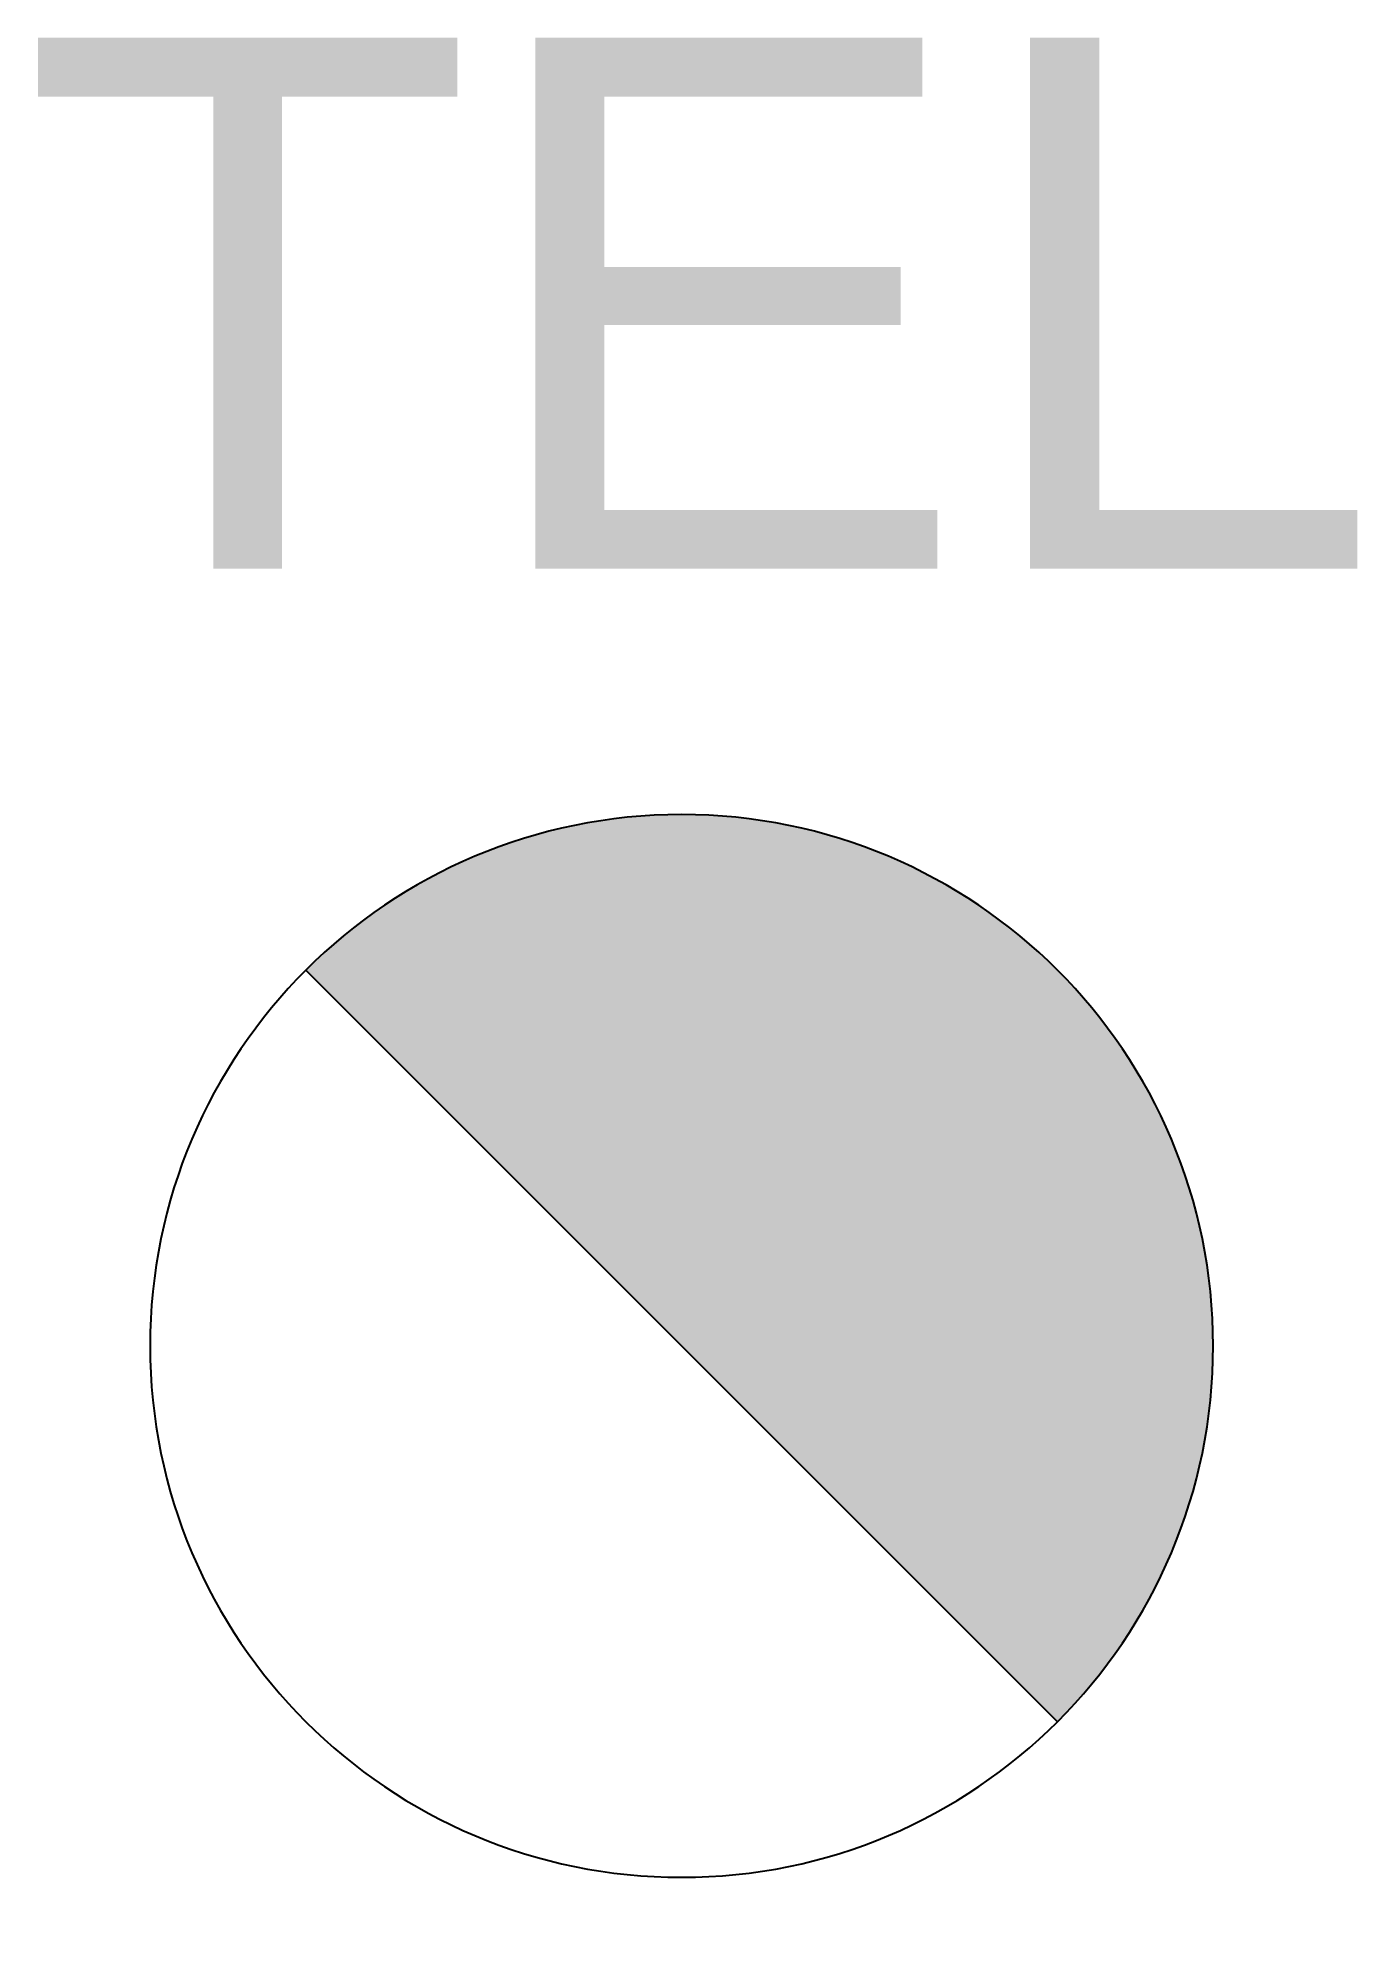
# Model space of a CAD drawing. Header units: metres. Extents: x -0.36 to 0.38, y -0.33 to 0.74.
import ezdxf
from ezdxf.enums import TextEntityAlignment as Align

# ---------------------------------------------------------------- set-up
doc = ezdxf.new("R2010")
doc.units = ezdxf.units.M
doc.header["$LTSCALE"] = 20
doc.layers.add('GF-PV Tel', color=7, linetype='Continuous')
doc.styles.add('ARIAL', font='arial.ttf')

# ---------------------------------------------------------------- blocks, each defined once
blk = doc.blocks.new('PV TEL')
at = {"layer": 'GF-PV Tel', "linetype": 'Continuous', "ltscale": 20}
h = blk.add_hatch(color=4, dxfattribs=at)
edge = h.paths.add_edge_path()
edge.add_ellipse((0, 0), major_axis=(-0.8712, 0.8712), ratio=1, start_angle=180, end_angle=360)
edge.add_line((-0.8712, 0.8712), (0.8712, -0.8712))
at = {"layer": 'GF-PV Tel', "color": 4, "linetype": 'Continuous', "ltscale": 20}
blk.add_lwpolyline([(-0.8712, 0.8712), (0.8712, -0.8712)], dxfattribs=at)
blk.add_ellipse((0, 0), major_axis=(-0.8712, 0.8712), ratio=1, start_param=-0.785398, end_param=5.497787, dxfattribs=at)
at = {"layer": 'GF-PV Tel', "color": 7, "linetype": 'Continuous', "lineweight": 0, "style": 'ARIAL'}
blk.add_text('TEL', height=1.23109, dxfattribs=at).set_placement((-1.5308, 2.4175), align=Align.MIDDLE_LEFT)

msp = doc.modelspace()

# ---------------------------------------------------------------- block references
at = {"layer": 'GF-PV Tel', "xscale": 0.2428443617619808, "yscale": 0.2428443617619808, "zscale": 0.2428443617619808}
msp.add_blockref('PV TEL', (0, 0), dxfattribs=at)

doc.saveas('drawing.dxf')
